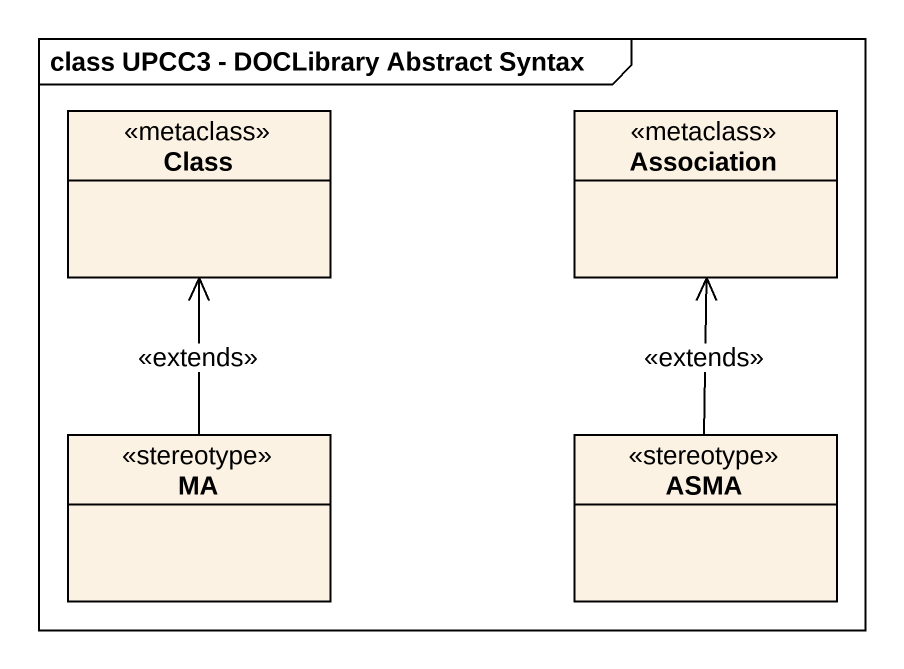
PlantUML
@startuml
mainframe class UPCC3 - DOCLibrary Abstract Syntax
hide circle
hide empty members
class "Class" as Class_ <<metaclass>>
class Association <<metaclass>>
class MA <<stereotype>>
class ASMA <<stereotype>>
MA -up-> Class_ : <<extends>>
ASMA -up-> Association : <<extends>>
@enduml
